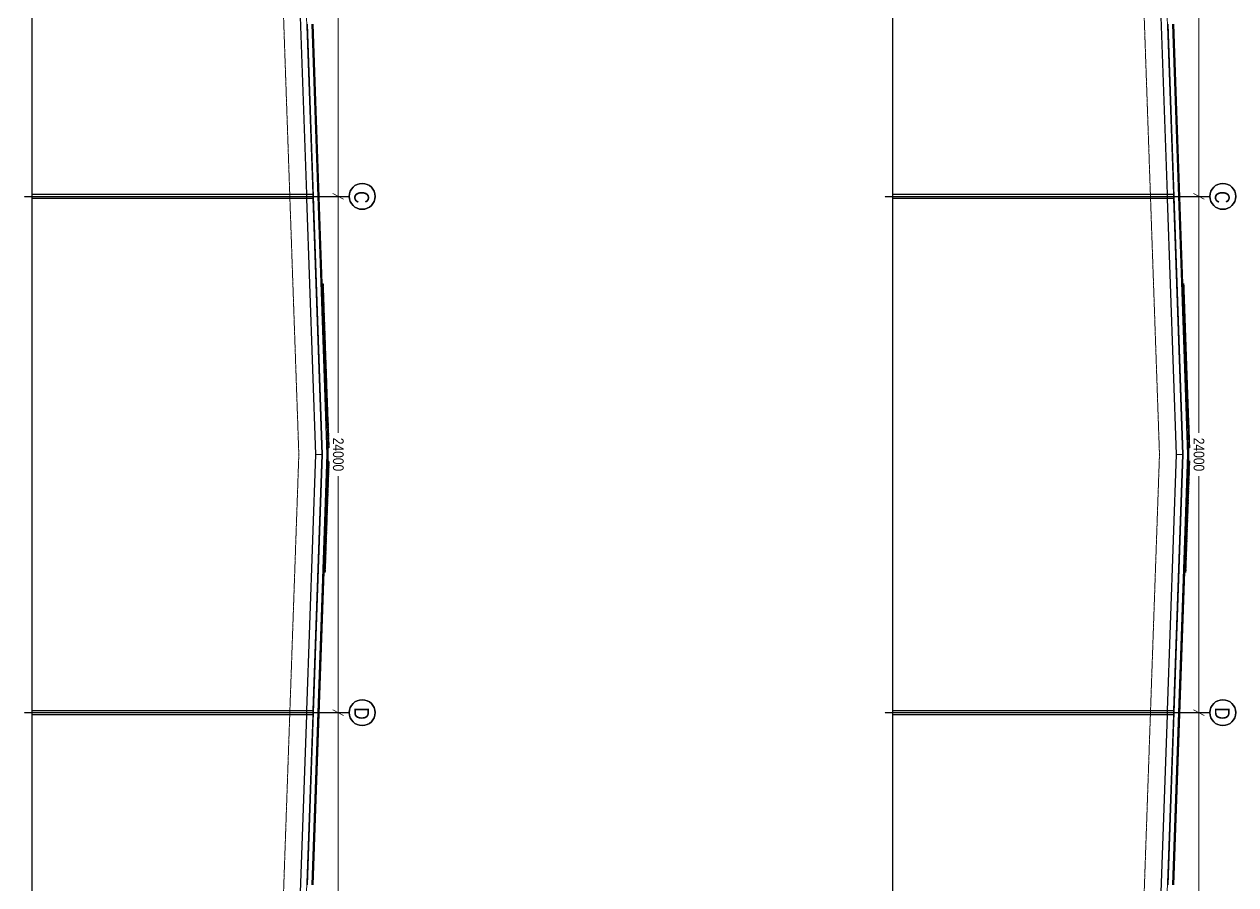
# Model space of a CAD drawing. Header units: millimetres. Extents: x -637480 to 299894, y -125373 to 39000.
# Drawn here: x -597480 to -541172, y -80001 to -39999 of the extents above; entities that cross this region are included whole.
import ezdxf

# ---------------------------------------------------------------- set-up
doc = ezdxf.new("R2010")
doc.units = ezdxf.units.MM
for name, pattern in [('Xref building Toll$0$_SBA Dash Dot - Datum', [4.4, 2.4, -1, 0, -1]), ('Xref building Toll$0$_SBA Dash Dot - Loose', [6, 4, -1, 0, -1]), ('Xref building Toll$0$_SBA Hidden Line - Loose', [2.4, 1.2, -1.2])]:
    doc.linetypes.add(name, pattern=pattern)
for name, color, linetype, lineweight in [('AM_BOR', 4, 'Continuous', 25), ('Xref building Toll$0$A-DETL-HDLN', 90, 'Xref building Toll$0$_SBA Hidden Line - Loose', 9), ('Xref building Toll$0$A-FLOR', 192, 'Continuous', 25), ('Xref building Toll$0$A-FLOR-LEVL', 51, 'Continuous', 9), ('Xref building Toll$0$A-ROOF', 132, 'Continuous', 25), ('Xref building Toll$0$A-ROOF-MCUT', 132, 'Continuous', 9), ('Xref building Toll$0$A-ROOF-OTLN', 132, 'Continuous', 9), ('Xref building Toll$0$annotation - dimensions', 7, 'Continuous', 0), ('Xref building Toll$0$Q-SPCQ', 91, 'Continuous', 9), ('Xref building Toll$0$S-BEAM', 12, 'Continuous', 9), ('Xref building Toll$0$S-COLS', 52, 'Continuous', 9), ('Xref building Toll$0$S-GRID-IDEN', 1, 'Continuous', 25)]:
    doc.layers.add(name, color=color, linetype=linetype, lineweight=lineweight)
doc.layers.add('Xref building Toll$0$S-GRID', color=8, linetype='Continuous')
doc.styles.add('Xref building Toll$0$1 500 general', font='arial.ttf', dxfattribs={"width": 0.870588, "height": 850})
doc.styles.add('Xref building Toll$0$1 500 general_0', font='arial.ttf', dxfattribs={"width": 0.870588})
doc.styles.add('Xref building Toll$0$Arial Narrow_1', font='ARIALN.TTF', dxfattribs={"height": 688.297872})
doc.dimstyles.new('Xref building Toll$0$1 500', dxfattribs={"dimtxt": 850, "dimasz": 425, "dimexe": 425, "dimexo": 0.0625, "dimgap": 425, "dimtad": 1, "dimdec": 0, "dimzin": 11, "dimdsep": 46, "dimtxsty": 'Xref building Toll$0$1 500 general', "dimblk": 'Xref building Toll$0$_Oblique_2.0', "dimcen": 0.09, "dimclrd": 256, "dimclre": 256, "dimadec": 4, "dimazin": 3, "dimtfac": 1, "dimtdec": 0, "dimtmove": 2, "dimatfit": 1, "dimldrblk": 'Xref building Toll$0$TerminatorOpen_2.0', "dimfxl": 1700, "dimfxlon": 1, "dimfrac": 2, "dimtolj": 1, "dimtzin": 11, "dimlwd": 0, "dimlwe": 0, "dimarcsym": 0})

# ---------------------------------------------------------------- blocks, each defined once
blk = doc.blocks.new('Xref building Toll$0$1200 WALKWAY FACEBASED - 1200 WALKWAY FACEBASED-1419914-SECTION WAREHOUSE B')
at = {"layer": 'Xref building Toll$0$Q-SPCQ'}
h = blk.add_hatch(dxfattribs=at)
h.set_pattern_fill('FP_21', color=256, style=0, pattern_type=2)
h.set_pattern_definition([(47, (-80912.13, 55811.584), (-36.5677, 34.1), []), (137, (-80912.13, 55811.584), (-34.1, -36.5677), [])])
h.paths.add_polyline_path([(-81514, 55851), (-80315, 55892), (-80315, 55898), (-81514, 55857)], flags=0)
for p, q in [((-81514, 55857), (-80315, 55898)), ((-81514, 55851), (-80315, 55892)), ((-80315, 55892), (-81514, 55851)), ((-81514, 55851), (-81514, 55857)), ((-81512, 55791), (-81514, 55851)), ((-81512, 55791), (-80312, 55833)), ((-80315, 55892), (-80315, 55898)), ((-80315, 55892), (-80312, 55833))]:
    blk.add_line(p, q, dxfattribs=at)
blk = doc.blocks.new('Xref building Toll$0$1200 WALKWAY FACEBASED - 1200 WALKWAY FACEBASED-1417257-SECTION WAREHOUSE B')
at = {"layer": 'Xref building Toll$0$Q-SPCQ'}
h = blk.add_hatch(dxfattribs=at)
h.set_pattern_fill('FP_22', color=256, style=0, pattern_type=2)
h.set_pattern_definition([(47, (-82120.99, 55769.37), (-36.5677, 34.0999), []), (137, (-82120.99, 55769.37), (-34.0999, -36.5677), [])])
h.paths.add_polyline_path([(-87963, 55625), (-81514, 55851), (-81514, 55857), (-87963, 55631)], flags=0)
for p, q in [((-87963, 55631), (-81514, 55857)), ((-81514, 55851), (-87963, 55625)), ((-84086, 55761), (-84106, 55760)), ((-84106, 55760), (-84105, 55757)), ((-84105, 55757), (-84088, 55758)), ((-84088, 55758), (-84087, 55704)), ((-84083, 55701), (-84086, 55761)), ((-83443, 55783), (-83463, 55783)), ((-83463, 55783), (-83463, 55780)), ((-83463, 55780), (-83446, 55780)), ((-83446, 55780), (-83444, 55726)), ((-83441, 55723), (-83443, 55783)), ((-82800, 55806), (-82820, 55805)), ((-82820, 55805), (-82820, 55802)), ((-82820, 55802), (-82803, 55803)), ((-82801, 55749), (-82818, 55748)), ((-82818, 55748), (-82818, 55745)), ((-82818, 55745), (-82798, 55746)), ((-82803, 55803), (-82801, 55749)), ((-82798, 55746), (-82800, 55806)), ((-82157, 55828), (-82177, 55827)), ((-82177, 55827), (-82177, 55824)), ((-82177, 55824), (-82160, 55825)), ((-82158, 55771), (-82175, 55770)), ((-82175, 55770), (-82175, 55767)), ((-82175, 55767), (-82155, 55768)), ((-82160, 55825), (-82158, 55771)), ((-82155, 55768), (-82157, 55828)), ((-81514, 55851), (-81534, 55850)), ((-81534, 55850), (-81534, 55847)), ((-81534, 55847), (-81517, 55848)), ((-81515, 55794), (-81532, 55793)), ((-81532, 55793), (-81532, 55790)), ((-81532, 55790), (-81512, 55791)), ((-81517, 55848), (-81515, 55794)), ((-87963, 55631), (-87963, 55625)), ((-87943, 55626), (-87963, 55625)), ((-87963, 55625), (-87963, 55622)), ((-87963, 55622), (-87946, 55623)), ((-87944, 55569), (-87961, 55568)), ((-87961, 55568), (-87961, 55565)), ((-87961, 55565), (-87941, 55566)), ((-87946, 55623), (-87944, 55569)), ((-87941, 55566), (-87943, 55626)), ((-87300, 55649), (-87320, 55648)), ((-87320, 55648), (-87320, 55645)), ((-87320, 55645), (-87303, 55645)), ((-87301, 55591), (-87318, 55591)), ((-87318, 55591), (-87318, 55588)), ((-87318, 55588), (-87298, 55589)), ((-87303, 55645), (-87301, 55591)), ((-87298, 55589), (-87300, 55649)), ((-86657, 55671), (-86677, 55670)), ((-86677, 55670), (-86677, 55667)), ((-86677, 55667), (-86660, 55668)), ((-86658, 55614), (-86675, 55613)), ((-86675, 55613), (-86675, 55610)), ((-86675, 55610), (-86655, 55611)), ((-86660, 55668), (-86658, 55614)), ((-86655, 55611), (-86657, 55671)), ((-86014, 55693), (-86034, 55693)), ((-86034, 55693), (-86034, 55690)), ((-86034, 55690), (-86017, 55690)), ((-86015, 55636), (-86032, 55636)), ((-86032, 55636), (-86032, 55633)), ((-86032, 55633), (-86012, 55633)), ((-86017, 55690), (-86015, 55636)), ((-86012, 55633), (-86014, 55693)), ((-85371, 55716), (-85391, 55715)), ((-85391, 55715), (-85391, 55712)), ((-85391, 55712), (-85374, 55713)), ((-85372, 55659), (-85389, 55658)), ((-85389, 55658), (-85389, 55655)), ((-85389, 55655), (-85369, 55656)), ((-85374, 55713), (-85372, 55659)), ((-85369, 55656), (-85371, 55716)), ((-84728, 55738), (-84748, 55738)), ((-84748, 55738), (-84748, 55735)), ((-84748, 55735), (-84731, 55735)), ((-84729, 55681), (-84746, 55681)), ((-84746, 55681), (-84746, 55678)), ((-84746, 55678), (-84726, 55678)), ((-84731, 55735), (-84729, 55681)), ((-84726, 55678), (-84728, 55738)), ((-84087, 55704), (-84104, 55703)), ((-84104, 55703), (-84103, 55700)), ((-84103, 55700), (-84083, 55701)), ((-83444, 55726), (-83461, 55726)), ((-83461, 55726), (-83461, 55723)), ((-83461, 55723), (-83441, 55723))]:
    blk.add_line(p, q, dxfattribs=at)
blk = doc.blocks.new('Xref building Toll$0$1200 WALKWAY FACEBASED - 1200 WALKWAY FACEBASED-1420814-SECTION WAREHOUSE B')
at = {"layer": 'Xref building Toll$0$Q-SPCQ'}
h = blk.add_hatch(dxfattribs=at)
h.set_pattern_fill('FP_23', color=256, style=0, pattern_type=2)
h.set_pattern_definition([(43, (-79102.45, 55811.22), (-34.0999, 36.5677), []), (133, (-79102.45, 55811.22), (-36.5677, -34.0999), [])])
h.paths.add_polyline_path([(-74549, 55712), (-74549, 55718), (-79709, 55898), (-79710, 55892), (-74831, 55722)], flags=0)
for p, q in [((-79710, 55892), (-79712, 55832)), ((-79710, 55892), (-79709, 55898)), ((-79690, 55892), (-79710, 55892)), ((-74549, 55712), (-79710, 55892)), ((-79709, 55898), (-74549, 55718)), ((-79709, 55835), (-79707, 55889)), ((-79692, 55835), (-79709, 55835)), ((-79707, 55889), (-79690, 55889)), ((-79692, 55832), (-79692, 55835)), ((-79690, 55889), (-79690, 55892)), ((-79138, 55873), (-79141, 55813)), ((-79118, 55872), (-79138, 55873)), ((-79137, 55815), (-79136, 55869)), ((-79120, 55815), (-79137, 55815)), ((-79136, 55869), (-79119, 55869)), ((-79121, 55812), (-79120, 55815)), ((-79119, 55869), (-79118, 55872)), ((-78567, 55853), (-78569, 55793)), ((-78547, 55852), (-78567, 55853)), ((-78566, 55796), (-78564, 55849)), ((-78549, 55795), (-78566, 55796)), ((-78564, 55849), (-78547, 55849)), ((-78549, 55792), (-78549, 55795)), ((-78547, 55849), (-78547, 55852)), ((-77996, 55833), (-77998, 55773)), ((-77976, 55832), (-77996, 55833)), ((-77995, 55776), (-77993, 55830)), ((-77978, 55775), (-77995, 55776)), ((-77993, 55830), (-77976, 55829)), ((-77978, 55772), (-77978, 55775)), ((-77976, 55829), (-77976, 55832)), ((-77425, 55813), (-77427, 55753)), ((-77405, 55812), (-77425, 55813)), ((-77424, 55756), (-77422, 55810)), ((-77407, 55755), (-77424, 55756)), ((-77422, 55810), (-77405, 55809)), ((-77407, 55752), (-77407, 55755)), ((-77405, 55809), (-77405, 55812)), ((-76854, 55793), (-76856, 55733)), ((-76834, 55792), (-76854, 55793)), ((-76853, 55736), (-76851, 55790)), ((-76851, 55790), (-76834, 55789)), ((-76834, 55789), (-76834, 55792)), ((-76283, 55773), (-76285, 55713)), ((-76263, 55772), (-76283, 55773)), ((-76282, 55716), (-76280, 55770)), ((-76280, 55770), (-76263, 55769)), ((-76263, 55769), (-76263, 55772)), ((-75712, 55753), (-75714, 55693)), ((-75692, 55752), (-75712, 55753)), ((-75711, 55696), (-75709, 55750)), ((-75709, 55750), (-75692, 55749)), ((-75692, 55749), (-75692, 55752)), ((-76836, 55735), (-76853, 55736)), ((-76836, 55732), (-76836, 55735)), ((-76265, 55715), (-76282, 55716)), ((-76265, 55712), (-76265, 55715)), ((-75694, 55695), (-75711, 55696)), ((-75694, 55692), (-75694, 55695)), ((-75141, 55733), (-75143, 55673)), ((-75121, 55732), (-75141, 55733)), ((-75140, 55676), (-75138, 55730)), ((-75123, 55675), (-75140, 55676)), ((-75138, 55730), (-75121, 55729)), ((-75123, 55672), (-75123, 55675)), ((-75121, 55729), (-75121, 55732)), ((-74569, 55713), (-74572, 55653)), ((-74549, 55712), (-74569, 55713)), ((-74568, 55656), (-74567, 55710)), ((-74551, 55655), (-74568, 55656)), ((-74567, 55710), (-74550, 55709)), ((-74552, 55652), (-74551, 55655)), ((-74550, 55709), (-74549, 55712)), ((-74549, 55712), (-74549, 55718))]:
    blk.add_line(p, q, dxfattribs=at)
blk = doc.blocks.new('Xref building Toll$0$UC-Universal Column-Column - C2_5-200UC60-1337980-SECTION WAREHOUSE B')
at = {"layer": 'Xref building Toll$0$S-COLS'}
for p, q in [((-92115, 55157), (-92115, 42100)), ((-92101, 55158), (-92101, 42100)), ((-91924, 55164), (-91924, 42100)), ((-91910, 42100), (-91910, 55164))]:
    blk.add_line(p, q, dxfattribs=at)
blk = doc.blocks.new('Xref building Toll$0$UC-Universal Column-Column - C2_5-200UC60-1337979-SECTION WAREHOUSE B')
at = {"layer": 'Xref building Toll$0$S-COLS'}
for p, q in [((-68115, 55164), (-68115, 42100)), ((-68101, 42100), (-68101, 55164)), ((-67924, 42100), (-67924, 55158)), ((-67910, 42100), (-67910, 55157))]:
    blk.add_line(p, q, dxfattribs=at)
blk = doc.blocks.new('Xref building Toll$0$Grid - Grid Head-235101-SECTION WAREHOUSE B')
at = {"layer": 'Xref building Toll$0$S-GRID-IDEN'}
blk.add_circle((-140012, 62123), 600, dxfattribs=at)
for start, end in [(0, 180), (180, 0)]:
    blk.add_arc((-140012, 62123), 600, start, end, dxfattribs=at)
blk = doc.blocks.new('Xref building Toll$0$_Oblique_2.0')
at = {"color": 0, "linetype": 'ByBlock', "lineweight": -2}
for p, q in [((0, 0), (-1, 0)), ((0.5, 1), (-0.5, -1))]:
    blk.add_line(p, q, dxfattribs=at)
blk = doc.blocks.new('*D144')
at = {"layer": 'Defpoints', "color": 0, "linetype": 'Continuous', "transparency": 16777216}
for p in [(-542886, -72000), (-542361, -72000), (-542372, -96000)]:
    blk.add_point(p, dxfattribs=at)
at = {"layer": 'Xref building Toll$0$annotation - dimensions', "linetype": 'Continuous', "lineweight": 0, "transparency": 16777216}
for p, q in [((-542361, -72000), (-543136, -72000)), ((-542886, -72250), (-542886, -82995)), ((-542886, -95750), (-542886, -85005)), ((-542372, -96000), (-543136, -96000))]:
    blk.add_line(p, q, dxfattribs=at)
at = {"layer": 'Xref building Toll$0$annotation - dimensions', "linetype": 'Continuous', "lineweight": 0, "transparency": 16777216, "xscale": 250, "yscale": 250, "zscale": 250}
for p, rotation in [((-542886, -72000), 90), ((-542886, -96000), 270)]:
    blk.add_blockref('Xref building Toll$0$_Oblique_2.0', p, dxfattribs=dict(at, rotation=rotation))
at = {"layer": 'Xref building Toll$0$annotation - dimensions', "color": 0, "linetype": 'Continuous', "lineweight": 0, "transparency": 16777216, "insert": (-542886, -84000), "char_height": 500, "attachment_point": 5, "rotation": 270, "style": 'Xref building Toll$0$1 500 general_0'}
blk.add_mtext('\\A1;\\H1x;\\W0.8;24000', dxfattribs=at)
blk = doc.blocks.new('Xref building Toll$0$TerminatorOpen_2.0')
at = {"color": 0, "linetype": 'ByBlock', "lineweight": -2}
for q in [(-1, 1), (-1, 0), (-1, -1)]:
    blk.add_line((0, 0), q, dxfattribs=at)
blk = doc.blocks.new('*D145')
at = {"layer": 'Defpoints', "color": 0, "linetype": 'Continuous', "transparency": 16777216}
for p in [(-542886, -24000), (-542361, -24000), (-542372, -48000)]:
    blk.add_point(p, dxfattribs=at)
at = {"layer": 'Xref building Toll$0$annotation - dimensions', "linetype": 'Continuous', "lineweight": 0, "transparency": 16777216}
for p, q in [((-542361, -24000), (-543136, -24000)), ((-542886, -24250), (-542886, -34995)), ((-542886, -47750), (-542886, -37005)), ((-542372, -48000), (-543136, -48000))]:
    blk.add_line(p, q, dxfattribs=at)
at = {"layer": 'Xref building Toll$0$annotation - dimensions', "linetype": 'Continuous', "lineweight": 0, "transparency": 16777216, "xscale": 250, "yscale": 250, "zscale": 250}
for p, rotation in [((-542886, -24000), 90), ((-542886, -48000), 270)]:
    blk.add_blockref('Xref building Toll$0$_Oblique_2.0', p, dxfattribs=dict(at, rotation=rotation))
at = {"layer": 'Xref building Toll$0$annotation - dimensions', "color": 0, "linetype": 'Continuous', "lineweight": 0, "transparency": 16777216, "insert": (-542886, -36000), "char_height": 500, "attachment_point": 5, "rotation": 270, "style": 'Xref building Toll$0$1 500 general_0'}
blk.add_mtext('\\A1;\\H1x;\\W0.8;24000', dxfattribs=at)
blk = doc.blocks.new('*D146')
at = {"layer": 'Defpoints', "color": 0, "linetype": 'Continuous', "transparency": 16777216}
for p in [(-542372, -48000), (-542886, -72000), (-542361, -72000)]:
    blk.add_point(p, dxfattribs=at)
at = {"layer": 'Xref building Toll$0$annotation - dimensions', "linetype": 'Continuous', "lineweight": 0, "transparency": 16777216}
for p, q in [((-542372, -48000), (-543136, -48000)), ((-542886, -48250), (-542886, -58995)), ((-542886, -71750), (-542886, -61005)), ((-542361, -72000), (-543136, -72000))]:
    blk.add_line(p, q, dxfattribs=at)
at = {"layer": 'Xref building Toll$0$annotation - dimensions', "linetype": 'Continuous', "lineweight": 0, "transparency": 16777216, "xscale": 250, "yscale": 250, "zscale": 250}
for p, rotation in [((-542886, -48000), 90), ((-542886, -72000), 270)]:
    blk.add_blockref('Xref building Toll$0$_Oblique_2.0', p, dxfattribs=dict(at, rotation=rotation))
at = {"layer": 'Xref building Toll$0$annotation - dimensions', "color": 0, "linetype": 'Continuous', "lineweight": 0, "transparency": 16777216, "insert": (-542886, -60000), "char_height": 500, "attachment_point": 5, "rotation": 270, "style": 'Xref building Toll$0$1 500 general_0'}
blk.add_mtext('\\A1;\\H1x;\\W0.8;24000', dxfattribs=at)
blk = doc.blocks.new('*D134')
at = {"layer": 'Defpoints', "color": 0, "linetype": 'Continuous', "transparency": 16777216}
for p in [(-582886, -72000), (-582361, -72000), (-582372, -96000)]:
    blk.add_point(p, dxfattribs=at)
at = {"layer": 'Xref building Toll$0$annotation - dimensions', "linetype": 'Continuous', "lineweight": 0, "transparency": 16777216}
for p, q in [((-582361, -72000), (-583136, -72000)), ((-582886, -72250), (-582886, -82995)), ((-582886, -95750), (-582886, -85005)), ((-582372, -96000), (-583136, -96000))]:
    blk.add_line(p, q, dxfattribs=at)
at = {"layer": 'Xref building Toll$0$annotation - dimensions', "linetype": 'Continuous', "lineweight": 0, "transparency": 16777216, "xscale": 250, "yscale": 250, "zscale": 250}
for p, rotation in [((-582886, -72000), 90), ((-582886, -96000), 270)]:
    blk.add_blockref('Xref building Toll$0$_Oblique_2.0', p, dxfattribs=dict(at, rotation=rotation))
at = {"layer": 'Xref building Toll$0$annotation - dimensions', "color": 0, "linetype": 'Continuous', "lineweight": 0, "transparency": 16777216, "insert": (-582886, -84000), "char_height": 500, "attachment_point": 5, "rotation": 270, "style": 'Xref building Toll$0$1 500 general_0'}
blk.add_mtext('\\A1;\\H1x;\\W0.8;24000', dxfattribs=at)
blk = doc.blocks.new('*D135')
at = {"layer": 'Defpoints', "color": 0, "linetype": 'Continuous', "transparency": 16777216}
for p in [(-582886, -24000), (-582361, -24000), (-582372, -48000)]:
    blk.add_point(p, dxfattribs=at)
at = {"layer": 'Xref building Toll$0$annotation - dimensions', "linetype": 'Continuous', "lineweight": 0, "transparency": 16777216}
for p, q in [((-582361, -24000), (-583136, -24000)), ((-582886, -24250), (-582886, -34995)), ((-582886, -47750), (-582886, -37005)), ((-582372, -48000), (-583136, -48000))]:
    blk.add_line(p, q, dxfattribs=at)
at = {"layer": 'Xref building Toll$0$annotation - dimensions', "linetype": 'Continuous', "lineweight": 0, "transparency": 16777216, "xscale": 250, "yscale": 250, "zscale": 250}
for p, rotation in [((-582886, -24000), 90), ((-582886, -48000), 270)]:
    blk.add_blockref('Xref building Toll$0$_Oblique_2.0', p, dxfattribs=dict(at, rotation=rotation))
at = {"layer": 'Xref building Toll$0$annotation - dimensions', "color": 0, "linetype": 'Continuous', "lineweight": 0, "transparency": 16777216, "insert": (-582886, -36000), "char_height": 500, "attachment_point": 5, "rotation": 270, "style": 'Xref building Toll$0$1 500 general_0'}
blk.add_mtext('\\A1;\\H1x;\\W0.8;24000', dxfattribs=at)
blk = doc.blocks.new('*D136')
at = {"layer": 'Defpoints', "color": 0, "linetype": 'Continuous', "transparency": 16777216}
for p in [(-582372, -48000), (-582886, -72000), (-582361, -72000)]:
    blk.add_point(p, dxfattribs=at)
at = {"layer": 'Xref building Toll$0$annotation - dimensions', "linetype": 'Continuous', "lineweight": 0, "transparency": 16777216}
for p, q in [((-582372, -48000), (-583136, -48000)), ((-582886, -48250), (-582886, -58995)), ((-582886, -71750), (-582886, -61005)), ((-582361, -72000), (-583136, -72000))]:
    blk.add_line(p, q, dxfattribs=at)
at = {"layer": 'Xref building Toll$0$annotation - dimensions', "linetype": 'Continuous', "lineweight": 0, "transparency": 16777216, "xscale": 250, "yscale": 250, "zscale": 250}
for p, rotation in [((-582886, -48000), 90), ((-582886, -72000), 270)]:
    blk.add_blockref('Xref building Toll$0$_Oblique_2.0', p, dxfattribs=dict(at, rotation=rotation))
at = {"layer": 'Xref building Toll$0$annotation - dimensions', "color": 0, "linetype": 'Continuous', "lineweight": 0, "transparency": 16777216, "insert": (-582886, -60000), "char_height": 500, "attachment_point": 5, "rotation": 270, "style": 'Xref building Toll$0$1 500 general_0'}
blk.add_mtext('\\A1;\\H1x;\\W0.8;24000', dxfattribs=at)
blk = doc.blocks.new('Xref building Toll')
at = {"layer": 'Xref building Toll$0$A-DETL-HDLN'}
for p, q in [((-584717.1, -60000), (-586815.3, 84)), ((-544717.1, -60000), (-546815.3, 84)), ((-584717.1, -60000), (-586815.3, -120084)), ((-544717.1, -60000), (-546815.3, -120084))]:
    blk.add_line(p, q, dxfattribs=at)
at = {"layer": 'Xref building Toll$0$A-FLOR'}
for p, q in [((-597113.3, -120000), (-597113.3, -150)), ((-557113.3, -120000), (-557113.3, -150))]:
    blk.add_line(p, q, dxfattribs=at)
at = {"layer": 'Xref building Toll$0$A-FLOR-LEVL', "linetype": 'Xref building Toll$0$_SBA Dash Dot - Datum'}
for p, q in [((-597113.3, 10636.8), (-597113.3, -123289.7)), ((-557113.3, 10636.8), (-557113.3, -123289.7))]:
    blk.add_line(p, q, dxfattribs=at)
at = {"layer": 'Xref building Toll$0$A-ROOF'}
for p, q in [((-584331.9, -40000), (-583633.5, -60000)), ((-583647.9, -52051.5), (-584068.7, -40000)), ((-544331.9, -40000), (-543633.5, -60000)), ((-543647.9, -52051.5), (-544068.7, -40000)), ((-583625.4, -52694.4), (-583647.2, -52071.5)), ((-543625.4, -52694.4), (-543647.2, -52071.5)), ((-583603, -53337.3), (-583624.7, -52714.4)), ((-543603, -53337.3), (-543624.7, -52714.4)), ((-583580.5, -53980.3), (-583602.3, -53357.3)), ((-543580.5, -53980.3), (-543602.3, -53357.3)), ((-583558.1, -54623.2), (-583579.8, -54000.3)), ((-543558.1, -54623.2), (-543579.8, -54000.3)), ((-583535.6, -55266.1), (-583557.4, -54643.2)), ((-543535.6, -55266.1), (-543557.4, -54643.2)), ((-583513.2, -55909), (-583534.9, -55286.1)), ((-543513.2, -55909), (-543534.9, -55286.1)), ((-583490.7, -56552), (-583512.5, -55929)), ((-543490.7, -56552), (-543512.5, -55929)), ((-583468.3, -57194.9), (-583490, -56572)), ((-543468.3, -57194.9), (-543490, -56572)), ((-583445.8, -57837.8), (-583467.6, -57214.9)), ((-543445.8, -57837.8), (-543467.6, -57214.9)), ((-583423.3, -58480.7), (-583445.1, -57857.8)), ((-543423.3, -58480.7), (-543445.1, -57857.8)), ((-583633.5, -60000), (-584331.9, -80000)), ((-584068.7, -80000), (-583370.3, -60000)), ((-583370.3, -60000), (-583380.8, -59700)), ((-543633.5, -60000), (-544331.9, -80000)), ((-544068.7, -80000), (-543370.3, -60000)), ((-543370.3, -60000), (-543380.8, -59700))]:
    blk.add_line(p, q, dxfattribs=at)
at = {"layer": 'Xref building Toll$0$A-ROOF', "lineweight": 9}
for p, q in [((-584111.7, -40000), (-583413.3, -60000)), ((-544111.7, -40000), (-543413.3, -60000)), ((-583413.3, -60000), (-584111.7, -80000)), ((-543413.3, -60000), (-544111.7, -80000))]:
    blk.add_line(p, q, dxfattribs=at)
at = {"layer": 'Xref building Toll$0$A-ROOF-MCUT'}
for p, q in [((-583380.8, -59700), (-583380.8, -59701.5)), ((-583360.8, -59700), (-583380.8, -59700)), ((-583380.8, -59701.5), (-583362.2, -59701.5)), ((-583362.2, -59701.5), (-583351.8, -60000)), ((-583351.8, -60000), (-583362.2, -60298.5)), ((-583350.3, -60000), (-583360.8, -59700)), ((-583360.8, -60300), (-583350.3, -60000)), ((-543380.8, -59700), (-543380.8, -59701.5)), ((-543360.8, -59700), (-543380.8, -59700)), ((-543380.8, -59701.5), (-543362.2, -59701.5)), ((-543362.2, -59701.5), (-543351.8, -60000)), ((-543351.8, -60000), (-543362.2, -60298.5)), ((-543350.3, -60000), (-543360.8, -59700)), ((-543360.8, -60300), (-543350.3, -60000)), ((-583362.2, -60298.5), (-583380.8, -60298.5)), ((-583380.8, -60298.5), (-583380.8, -60300)), ((-583380.8, -60300), (-583360.8, -60300)), ((-543362.2, -60298.5), (-543380.8, -60298.5)), ((-543380.8, -60298.5), (-543380.8, -60300)), ((-543380.8, -60300), (-543360.8, -60300))]:
    blk.add_line(p, q, dxfattribs=at)
at = {"layer": 'Xref building Toll$0$A-ROOF-OTLN'}
for p, q in [((-583627.3, -52067.8), (-584048.7, -40000)), ((-543627.3, -52067.8), (-544048.7, -40000)), ((-583604.8, -52710.7), (-583627.2, -52070.8)), ((-543604.8, -52710.7), (-543627.2, -52070.8)), ((-583582.4, -53353.6), (-583604.7, -52713.7)), ((-543582.4, -53353.6), (-543604.7, -52713.7)), ((-583559.9, -53996.6), (-583582.3, -53356.6)), ((-543559.9, -53996.6), (-543582.3, -53356.6)), ((-583537.5, -54639.5), (-583559.8, -53999.6)), ((-543537.5, -54639.5), (-543559.8, -53999.6)), ((-583515, -55282.4), (-583537.4, -54642.5)), ((-543515, -55282.4), (-543537.4, -54642.5)), ((-583492.6, -55925.3), (-583514.9, -55285.4)), ((-543492.6, -55925.3), (-543514.9, -55285.4)), ((-583470.1, -56568.3), (-583492.5, -55928.3)), ((-543470.1, -56568.3), (-543492.5, -55928.3)), ((-583447.7, -57211.2), (-583470, -56571.3)), ((-543447.7, -57211.2), (-543470, -56571.3)), ((-583425.2, -57854.1), (-583447.6, -57214.2)), ((-543425.2, -57854.1), (-543447.6, -57214.2)), ((-583402.8, -58497), (-583425.1, -57857.1)), ((-543402.8, -58497), (-543425.1, -57857.1)), ((-583380.8, -60872.6), (-583360.9, -60304.5)), ((-543380.8, -60872.6), (-543360.9, -60304.5)), ((-583400.7, -61443.8), (-583380.9, -60875.6)), ((-543400.7, -61443.8), (-543380.9, -60875.6)), ((-583420.6, -62014.9), (-583400.8, -61446.8)), ((-543420.6, -62014.9), (-543400.8, -61446.8)), ((-583440.6, -62586), (-583420.7, -62017.9)), ((-543440.6, -62586), (-543420.7, -62017.9)), ((-583460.5, -63157.2), (-583440.7, -62589)), ((-543460.5, -63157.2), (-543440.7, -62589)), ((-583480.5, -63728.3), (-583460.6, -63160.2)), ((-543480.5, -63728.3), (-543460.6, -63160.2)), ((-583500.4, -64299.4), (-583480.6, -63731.3)), ((-543500.4, -64299.4), (-543480.6, -63731.3)), ((-583520.4, -64870.6), (-583500.5, -64302.4)), ((-543520.4, -64870.6), (-543500.5, -64302.4)), ((-583540.3, -65441.7), (-583520.5, -64873.5)), ((-543540.3, -65441.7), (-543520.5, -64873.5)), ((-584048.7, -80000), (-583540.4, -65444.7)), ((-544048.7, -80000), (-543540.4, -65444.7))]:
    blk.add_line(p, q, dxfattribs=at)
at = {"layer": 'Xref building Toll$0$S-BEAM'}
for p, q in [((-584363.3, -47897.5), (-585194.2, -24102.5)), ((-585182.4, -24102.5), (-584351.5, -47897.5)), ((-584067.9, -47897.5), (-584898.8, -24102.5)), ((-544363.3, -47897.5), (-545194.2, -24102.5)), ((-545182.4, -24102.5), (-544351.5, -47897.5)), ((-544067.9, -47897.5), (-544898.8, -24102.5)), ((-584356.6, -48088.3), (-584362.8, -47911.7)), ((-583940.6, -60000), (-584356.1, -48102.5)), ((-584351, -47911.7), (-584344.8, -48088.3)), ((-584344.3, -48102.5), (-583928.8, -60000)), ((-584061.2, -48088.3), (-584067.4, -47911.7)), ((-583645.3, -60000), (-584060.7, -48102.5)), ((-544356.6, -48088.3), (-544362.8, -47911.7)), ((-543940.6, -60000), (-544356.1, -48102.5)), ((-544351, -47911.7), (-544344.8, -48088.3)), ((-544344.3, -48102.5), (-543928.8, -60000)), ((-544061.2, -48088.3), (-544067.4, -47911.7)), ((-543645.3, -60000), (-544060.7, -48102.5)), ((-584356.1, -71897.5), (-583940.6, -60000)), ((-583928.8, -60000), (-584344.3, -71897.5)), ((-584060.7, -71897.5), (-583645.3, -60000)), ((-583928.8, -60000), (-583940.6, -60000)), ((-583940.6, -60000), (-583928.8, -60000)), ((-583656.7, -60000), (-583917.4, -60000)), ((-583917.4, -60000), (-583656.7, -60000)), ((-583633.5, -60000), (-583645.3, -60000)), ((-583645.3, -60000), (-583633.5, -60000)), ((-544356.1, -71897.5), (-543940.6, -60000)), ((-543928.8, -60000), (-544344.3, -71897.5)), ((-544060.7, -71897.5), (-543645.3, -60000)), ((-543928.8, -60000), (-543940.6, -60000)), ((-543940.6, -60000), (-543928.8, -60000)), ((-543656.7, -60000), (-543917.4, -60000)), ((-543917.4, -60000), (-543656.7, -60000)), ((-543633.5, -60000), (-543645.3, -60000)), ((-543645.3, -60000), (-543633.5, -60000)), ((-584362.8, -72088.3), (-584356.6, -71911.7)), ((-584344.8, -71911.7), (-584351, -72088.3)), ((-584067.4, -72088.3), (-584061.2, -71911.7)), ((-544362.8, -72088.3), (-544356.6, -71911.7)), ((-544344.8, -71911.7), (-544351, -72088.3)), ((-544067.4, -72088.3), (-544061.2, -71911.7)), ((-585194.2, -95897.5), (-584363.3, -72102.5)), ((-584351.5, -72102.5), (-585182.4, -95897.5)), ((-584898.8, -95897.5), (-584067.9, -72102.5)), ((-545194.2, -95897.5), (-544363.3, -72102.5)), ((-544351.5, -72102.5), (-545182.4, -95897.5)), ((-544898.8, -95897.5), (-544067.9, -72102.5))]:
    blk.add_line(p, q, dxfattribs=at)
at = {"layer": 'Xref building Toll$0$S-BEAM', "flags": 128}
for points in [[(-583917.4, -60000), (-583925.5, -60000), (-583928.8, -60000)], [(-583928.8, -60000), (-583925.5, -60000), (-583917.4, -60000)], [(-583645.3, -60000), (-583648.6, -60000), (-583656.7, -60000)], [(-583656.7, -60000), (-583648.6, -60000), (-583645.3, -60000)], [(-543917.4, -60000), (-543925.5, -60000), (-543928.8, -60000)], [(-543928.8, -60000), (-543925.5, -60000), (-543917.4, -60000)], [(-543645.3, -60000), (-543648.6, -60000), (-543656.7, -60000)], [(-543656.7, -60000), (-543648.6, -60000), (-543645.3, -60000)]]:
    blk.add_lwpolyline(points, dxfattribs=at)
at = {"layer": 'Xref building Toll$0$S-GRID', "linetype": 'Xref building Toll$0$_SBA Dash Dot - Loose'}
for p, q in [((-597479.9, -48000), (-582361.1, -48000)), ((-557479.9, -48000), (-542361.1, -48000)), ((-597479.9, -72000), (-582361.1, -72000)), ((-557479.9, -72000), (-542361.1, -72000))]:
    blk.add_line(p, q, dxfattribs=at)
at = {"layer": 'Xref building Toll$0$Q-SPCQ', "rotation": 270}
for name, p in [('Xref building Toll$0$1200 WALKWAY FACEBASED - 1200 WALKWAY FACEBASED-1417257-SECTION WAREHOUSE B', (-639213.3, -140012.5)), ('Xref building Toll$0$1200 WALKWAY FACEBASED - 1200 WALKWAY FACEBASED-1417257-SECTION WAREHOUSE B', (-599213.3, -140012.5)), ('Xref building Toll$0$1200 WALKWAY FACEBASED - 1200 WALKWAY FACEBASED-1419914-SECTION WAREHOUSE B', (-639213.3, -140012.5)), ('Xref building Toll$0$1200 WALKWAY FACEBASED - 1200 WALKWAY FACEBASED-1419914-SECTION WAREHOUSE B', (-599213.3, -140012.5)), ('Xref building Toll$0$1200 WALKWAY FACEBASED - 1200 WALKWAY FACEBASED-1420814-SECTION WAREHOUSE B', (-639213.3, -140012.5)), ('Xref building Toll$0$1200 WALKWAY FACEBASED - 1200 WALKWAY FACEBASED-1420814-SECTION WAREHOUSE B', (-599213.3, -140012.5))]:
    blk.add_blockref(name, p, dxfattribs=at)
at = {"layer": 'Xref building Toll$0$S-COLS', "rotation": 270}
for name, p in [('Xref building Toll$0$UC-Universal Column-Column - C2_5-200UC60-1337980-SECTION WAREHOUSE B', (-639213.3, -140012.5)), ('Xref building Toll$0$UC-Universal Column-Column - C2_5-200UC60-1337980-SECTION WAREHOUSE B', (-599213.3, -140012.5)), ('Xref building Toll$0$UC-Universal Column-Column - C2_5-200UC60-1337979-SECTION WAREHOUSE B', (-639213.3, -140012.5)), ('Xref building Toll$0$UC-Universal Column-Column - C2_5-200UC60-1337979-SECTION WAREHOUSE B', (-599213.3, -140012.5))]:
    blk.add_blockref(name, p, dxfattribs=at)
at = {"layer": 'Xref building Toll$0$S-GRID-IDEN', "rotation": 270}
for p in [(-643894.5, -188012.5), (-603894.5, -188012.5), (-643894.5, -212012.5), (-603894.5, -212012.5)]:
    blk.add_blockref('Xref building Toll$0$Grid - Grid Head-235101-SECTION WAREHOUSE B', p, dxfattribs=at)
at = {"layer": 'Xref building Toll$0$S-GRID-IDEN', "lineweight": 9, "char_height": 688.3, "width": 680.367, "attachment_point": 2, "rotation": 270, "line_spacing_factor": 0.968573, "style": 'Xref building Toll$0$Arial Narrow_1'}
for s, insert in [('C', (-581454, -48040.8)), ('C', (-541454, -48040.8)), ('D', (-581454, -72040.8)), ('D', (-541454, -72040.8))]:
    blk.add_mtext(s, dxfattribs=dict(at, insert=insert))
at = {"layer": 'Xref building Toll$0$annotation - dimensions', "linetype": 'Continuous', "lineweight": 0}
for base, p1, p2, angle, picture, middle in [((-582885.9, -24000), (-582371.8, -48000), (-582361.1, -24000), 90, '*D135', (-582885.9, -36000)), ((-542885.9, -24000), (-542371.8, -48000), (-542361.1, -24000), 90, '*D145', (-542885.9, -36000)), ((-582885.9, -72000), (-582371.8, -48000), (-582361.1, -72000), 270, '*D136', (-582885.9, -60000)), ((-542885.9, -72000), (-542371.8, -48000), (-542361.1, -72000), 270, '*D146', (-542885.9, -60000)), ((-582885.9, -72000), (-582371.8, -96000), (-582361.1, -72000), 90, '*D134', (-582885.9, -84000)), ((-542885.9, -72000), (-542371.8, -96000), (-542361.1, -72000), 90, '*D144', (-542885.9, -84000))]:
    dim = blk.add_linear_dim(base=base, p1=p1, p2=p2, angle=angle, text='\\H1x;\\W0.8;<>', dimstyle='Xref building Toll$0$1 500', override={"dimscale": 0.5, "dimtxt": 1000, "dimasz": 500, "dimexe": 500, "dimgap": 500, "dimtxsty": 'Xref building Toll$0$1 500 general_0', "dimatfit": 3, "dimfxl": 2000}, dxfattribs=at)
    dim.commit()
    dim.dimension.update_dxf_attribs({"geometry": picture, "text_midpoint": middle, "text_rotation": 270})

msp = doc.modelspace()

# ---------------------------------------------------------------- block references
at = {"layer": 'AM_BOR'}
msp.add_blockref('Xref building Toll', (0, 0), dxfattribs=at)

doc.saveas('drawing.dxf')
